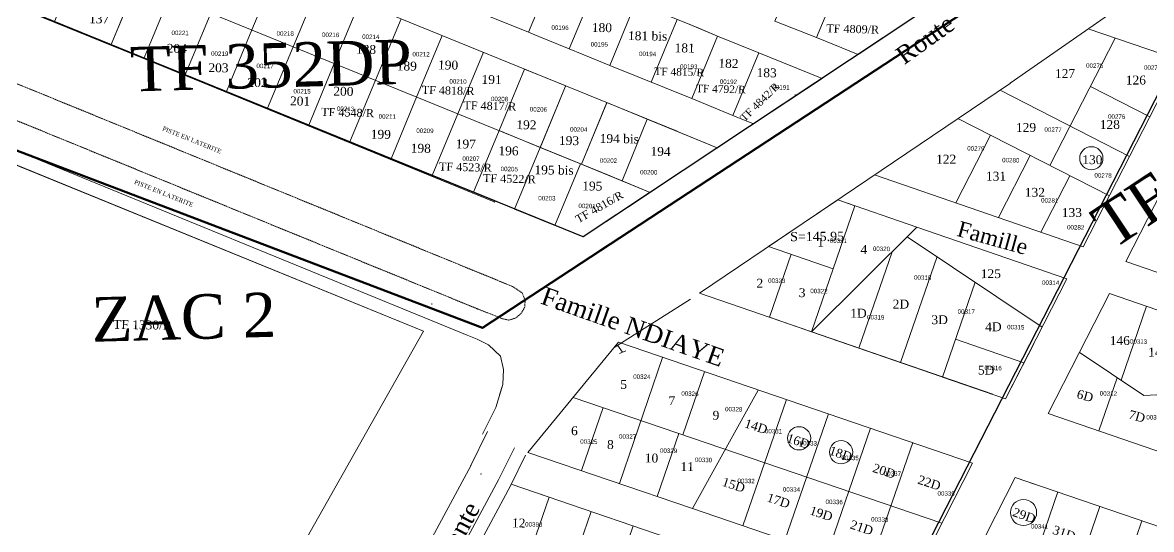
# Model space of a CAD drawing. Header units: metres. Extents: x 251686 to 255059, y 1627526 to 1631912.
# Drawn here: x 253093.8 to 253347.7, y 1631226 to 1631340 of the extents above; entities that cross this region are included whole.
import ezdxf
from ezdxf.enums import TextEntityAlignment as Align

# ---------------------------------------------------------------- set-up
doc = ezdxf.new("R2010")
doc.units = ezdxf.units.M
doc.header["$MEASUREMENT"] = 0
doc.linetypes.add('CACHE2', pattern=[0.004763, 0.003175, -0.001588])
for name, color, linetype, lineweight in [('1', 7, 'Continuous', 0), ('autoroute', 4, 'Continuous', 0), ('Cotation Surface', 1, 'Continuous', 0), ('LIGNE', 7, 'Continuous', 0), ('Numero_TF', 7, 'Continuous', 0), ('Réquisition', 240, 'Continuous', 0), ('TopoAlt', 3, 'Continuous', 0), ('TopoMat', 4, 'Continuous', 0)]:
    doc.layers.add(name, color=color, linetype=linetype, lineweight=lineweight)
for name, color, linetype in [('A_revoir_niveau_0', 7, 'Continuous'), ('limites_parcelles', 7, 'Continuous'), ('limites_sections', 7, 'Continuous'), ('limites_tf', 7, 'Continuous'), ('numero_lot', 7, 'Continuous'), ('numero_parcelle', 7, 'Continuous'), ('toponymie', 7, 'Continuous')]:
    doc.layers.add(name, color=color, linetype=linetype)
doc.styles.get("Standard").update_dxf_attribs({"font": 'txt.shx'})
doc.styles.add('Style-Arial', font='arial.ttf')

# ---------------------------------------------------------------- blocks, each defined once
blk = doc.blocks.new('TCPOINT_2_2')
at = {"color": 0}
blk.add_point((0, 0), dxfattribs=at)
at = {"layer": 'TopoAlt'}
blk.add_attdef('ALT', text='', height=0.0003, dxfattribs=at).set_placement((0.0001, -0.0001), align=Align.TOP_LEFT)
at = {"layer": 'TopoMat'}
blk.add_attdef('MAT', (0.000001, 0.000001), '', height=0.0003, dxfattribs=at)

msp = doc.modelspace()

# ---------------------------------------------------------------- linework, layer by layer
at = {"layer": '1', "color": 7, "flags": 128}
for points in [[(253267.603748, 1631323.630761), (253267.607514, 1631323.85573)], [(253185.856311, 1631276.617622), (253185.860078, 1631276.84259)]]:
    msp.add_lwpolyline(points, dxfattribs=at)
at = {"layer": 'A_revoir_niveau_0', "lineweight": 13}
for p, q in [((253225.268528, 1631289.899924), (253206.92766, 1631277.681102)), ((253244.067977, 1631277.798598), (253226.890419, 1631266.960024)), ((253228.720144, 1631265.868613), (253227.658023, 1631267.462675)), ((253228.100486, 1631265.621026), (253229.541829, 1631266.19692)), ((253198.434393, 1631248.035861), (253194.587583, 1631240.26187)), ((253204.439982, 1631244.389092), (253200.861492, 1631237.157346)), ((253206.975894, 1631242.749574), (253203.543432, 1631235.812938)), ((253194.695329, 1631240.470718), (253176.463371, 1631206.541168)), ((253200.861492, 1631237.157346), (253182.629534, 1631203.227796)), ((253203.725037, 1631236.179942), (253212.242542, 1631233.27269))]:
    msp.add_line(p, q, dxfattribs=at)
for p in [(253226.890419, 1631266.960024), (253228.397731, 1631267.911097), (253196.960135, 1631238.477608), (253196.960135, 1631238.477608)]:
    msp.add_point(p, dxfattribs=at)
at = {"layer": 'LIGNE', "color": 14, "linetype": 'CACHE2', "ltscale": 0.3, "flags": 128}
msp.add_lwpolyline([(253055.295315, 1631333.192503), (253196.234731, 1631275.592519), (253201.917094, 1631273.359281), (253203.282314, 1631273.08755), (253204.790951, 1631273.605832), (253206.034756, 1631274.691995), (253206.793465, 1631276.052187), (253206.850079, 1631277.549526), (253206.191064, 1631279.21621), (253204.164803, 1631280.598597), (253199.089414, 1631282.68706), (253058.158979, 1631340.354921)], dxfattribs=at)
at = {"layer": 'limites_parcelles', "color": 7, "lineweight": 0}
for p, q in [((253380.321346, 1631371.224337), (253315.964895, 1631326.418509)), ((253201.3792, 1631299.352609), (253045.021782, 1631363.114226)), ((253241.067314, 1631315.566588), (253132.661232, 1631359.773939)), ((253200.014043, 1631299.976789), (253076.43035, 1631350.233387)), ((253201.3792, 1631299.352609), (253077.795506, 1631349.609207)), ((253225.954176, 1631305.530358), (253126.907073, 1631345.921173)), ((253231.711437, 1631344.464725), (253225.870616, 1631330.403325)), ((253235.196399, 1631326.628765), (253241.048224, 1631340.719913)), ((253245.907987, 1631338.754435), (253242.983234, 1631339.943816)), ((253207.597364, 1631337.855048), (253209.933654, 1631336.902323)), ((253250.154633, 1631336.999732), (253245.907987, 1631338.754435)), ((253353.885396, 1631331.632064), (253333.448159, 1631338.590592)), ((253339.536117, 1631336.517747), (253324.880424, 1631307.86381)), ((253353.885396, 1631331.632064), (253332.373809, 1631289.57389)), ((253200.98601, 1631315.712226), (253206.740169, 1631329.564992)), ((253206.740169, 1631329.564992), (253215.999647, 1631325.789033)), ((253363.451583, 1631328.374942), (253341.921619, 1631286.28084)), ((253215.975152, 1631325.728967), (253210.245877, 1631311.936108)), ((253315.989562, 1631326.419809), (253246.063346, 1631279.145772)), ((253313.651549, 1631324.839182), (253342.788649, 1631309.936365)), ((253333.987743, 1631325.669897), (253347.342308, 1631318.839408)), ((253225.259903, 1631322.012756), (253219.505744, 1631308.15999)), ((253225.235019, 1631321.952849), (253219.505744, 1631308.15999)), ((253304.193151, 1631318.444775), (253338.234989, 1631301.033321)), ((253210.245877, 1631311.936108), (253200.98601, 1631315.712226)), ((253311.525858, 1631314.694299), (253303.730377, 1631299.453039)), ((253210.245877, 1631311.936108), (253204.491689, 1631298.08327)), ((253320.428902, 1631310.14064), (253313.278188, 1631296.159989)), ((253285.434921, 1631305.763161), (253332.373809, 1631289.57389)), ((253329.331946, 1631305.58698), (253322.825998, 1631292.866939)), ((253277.146168, 1631300.1595), (253294.964195, 1631294.014044)), ((253271.237788, 1631270.463081), (253281.01937, 1631298.823629)), ((253271.237788, 1631270.463081), (253294.962355, 1631294.014679)), ((253292.80005, 1631291.865678), (253323.124277, 1631271.485872)), ((253294.964195, 1631294.014044), (253328.694544, 1631282.380412)), ((253261.604757, 1631289.652636), (253276.128579, 1631284.643355)), ((253261.786112, 1631273.722974), (253266.676903, 1631287.903248)), ((253281.903782, 1631266.784369), (253289.386419, 1631288.479396)), ((253291.263514, 1631263.556187), (253299.479463, 1631287.377364)), ((253341.921619, 1631286.28084), (253370.56505, 1631276.401691)), ((253271.237788, 1631270.463081), (253283.100071, 1631282.23888)), ((253300.71703, 1631260.29566), (253308.067232, 1631281.606706)), ((253328.694544, 1631282.380412), (253314.897304, 1631255.404869)), ((253246.063346, 1631279.145772), (253312.00395, 1631256.40279)), ((253338.242355, 1631279.087362), (253324.445114, 1631252.111819)), ((253338.242355, 1631279.087362), (253404.12253, 1631256.365221)), ((253340.867279, 1631259.561447), (253346.606782, 1631276.202462)), ((253271.239628, 1631270.462447), (253261.786112, 1631273.722974)), ((253271.237788, 1631270.463081), (253314.897304, 1631255.404869)), ((253227.831663, 1631268.104311), (253207.472953, 1631243.353858)), ((253307.486608, 1631240.915949), (253227.831663, 1631268.104311)), ((253319.036476, 1631263.497532), (253303.651505, 1631268.803824)), ((253321.227661, 1631267.781606), (253314.897304, 1631255.404869)), ((253228.049105, 1631236.330667), (253237.739945, 1631264.722349)), ((253331.481632, 1631265.869198), (253345.980838, 1631256.124811)), ((253345.982589, 1631256.12901), (253331.48312, 1631265.872108)), ((253242.358419, 1631247.296228), (253247.203839, 1631261.492069)), ((253314.897304, 1631255.404869), (253300.71703, 1631260.29566)), ((253312.00395, 1631256.40279), (253300.71703, 1631260.29566)), ((253335.879848, 1631248.167968), (253340.009862, 1631260.142458)), ((253244.473651, 1631230.727518), (253259.2888, 1631257.367149)), ((253345.982589, 1631256.12901), (253397.781757, 1631258.706318)), ((253217.647725, 1631255.723512), (253300.59328, 1631227.438493)), ((253255.831708, 1631226.85434), (253265.61335, 1631255.21506)), ((253219.5316, 1631239.237919), (253224.37702, 1631253.43376)), ((253265.296584, 1631223.626751), (253275.078226, 1631251.98747)), ((253324.445114, 1631252.111819), (253398.670542, 1631226.511392)), ((253274.76146, 1631220.399161), (253284.543102, 1631248.759881)), ((253236.56661, 1631233.423415), (253241.41203, 1631247.619256)), ((253284.226336, 1631217.171572), (253294.007978, 1631245.532291)), ((253207.472953, 1631243.353858), (253244.472254, 1631230.725007)), ((253307.495347, 1631240.933003), (253293.691212, 1631213.943982)), ((253203.725037, 1631236.179942), (253290.002111, 1631206.73127)), ((253317.059349, 1631237.671611), (253303.255215, 1631210.68259)), ((253317.059349, 1631237.671611), (253417.313423, 1631203.484264)), ((253317.059349, 1631237.671611), (253321.389688, 1631236.194935)), ((253203.543432, 1631235.812938), (253185.272175, 1631201.807779)), ((253326.631329, 1631234.44431), (253316.849687, 1631206.083591)), ((253212.242542, 1631233.27269), (253207.397122, 1631219.076849)), ((253336.084844, 1631231.183783), (253326.303203, 1631202.823063)), ((253221.706436, 1631230.04241), (253216.861016, 1631215.846569)), ((253244.473651, 1631230.727518), (253293.691212, 1631213.943982)), ((253231.17033, 1631226.81213), (253226.32491, 1631212.616289)), ((253345.54972, 1631227.956193), (253335.756718, 1631199.562536))]:
    msp.add_line(p, q, dxfattribs=at)
at = {"layer": 'limites_parcelles', "color": 7, "linetype": 'Continuous', "lineweight": 0}
for p, q in [((253089.106525, 1631309.337039), (253183.972533, 1631270.592329)), ((253089.113923, 1631309.347314), (253183.973571, 1631270.592275))]:
    msp.add_line(p, q, dxfattribs=at)
at = {"layer": 'limites_parcelles', "color": 7, "lineweight": 0, "flags": 128}
for points in [[(253444.55994, 1631440.934407), (253219.887347, 1631291.804423)], [(253148.348535, 1631418.395024), (253113.745021, 1631335.089301)], [(253132.661232, 1631359.773939), (253121.152914, 1631332.068407)], [(253268.802015, 1631354.337148), (253270.558777, 1631353.607424), (253278.170954, 1631350.527171), (253272.414328, 1631336.673601), (253263.002817, 1631340.375953), (253268.802015, 1631354.337148)], [(253199.898705, 1631299.691505), (253076.431388, 1631350.233332)], [(253151.180967, 1631352.221702), (253145.426808, 1631338.368936)], [(253278.170954, 1631350.527171), (253296.978909, 1631342.975165), (253281.743955, 1631332.862723), (253272.414328, 1631336.673601), (253278.170954, 1631350.527171)], [(253160.440834, 1631348.445584), (253154.686675, 1631334.592818)], [(253169.700701, 1631344.669465), (253163.946542, 1631330.816699)], [(253231.711437, 1631344.464725), (253242.983234, 1631339.943816), (253250.154633, 1631336.999732), (253244.315042, 1631322.938044), (253225.870616, 1631330.403325), (253231.711437, 1631344.464725)], [(253136.166941, 1631342.145054), (253130.412782, 1631328.292289)], [(253178.960568, 1631340.893347), (253173.206409, 1631327.040581)], [(253145.426808, 1631338.368936), (253139.672649, 1631324.51617)], [(253188.220435, 1631337.117229), (253182.466276, 1631323.264463)], [(253250.154633, 1631336.999732), (253259.39022, 1631333.208234), (253253.550729, 1631319.146785), (253244.315042, 1631322.938044), (253250.154633, 1631336.999732)], [(253154.686675, 1631334.592818), (253148.932516, 1631320.740052)], [(253197.480302, 1631333.34111), (253191.726143, 1631319.488345)], [(253259.39022, 1631333.208234), (253273.622548, 1631327.472011), (253258.228539, 1631317.253995), (253253.550729, 1631319.146785), (253259.39022, 1631333.208234)], [(253121.152914, 1631332.068407), (253210.840956, 1631295.494072)], [(253163.946542, 1631330.816699), (253158.192383, 1631316.963934)], [(253197.255679, 1631247.448854), (253200.247226, 1631253.424304), (253201.846996, 1631258.593755), (253202.027439, 1631262.018507), (253201.319831, 1631264.961026), (253198.653202, 1631267.569781), (253196.046692, 1631268.800525), (253193.835927, 1631269.733528), (253053.141196, 1631327.309977)], [(253206.740169, 1631329.564992), (253200.98601, 1631315.712226)], [(253173.206409, 1631327.040581), (253167.45225, 1631313.187815)], [(253215.975152, 1631325.728967), (253210.220993, 1631311.876201)], [(253182.466276, 1631323.264463), (253176.712117, 1631309.411697)], [(253225.259903, 1631322.012756), (253234.321377, 1631318.317293), (253228.657636, 1631304.427903), (253219.505744, 1631308.15999), (253225.259903, 1631322.012756)], [(253191.726143, 1631319.488345), (253185.971984, 1631305.635579)], [(253234.321464, 1631318.317505), (253250.066469, 1631311.836292), (253235.00545, 1631301.839302), (253228.657636, 1631304.427903), (253234.321464, 1631318.317505)], [(253236.550267, 1631317.408613), (253250.066469, 1631311.836292)], [(253200.98601, 1631315.712226), (253195.231851, 1631301.85946)], [(253210.245877, 1631311.936108), (253219.294464, 1631308.246149), (253213.546384, 1631294.406682), (253204.491843, 1631298.083643), (253210.245877, 1631311.936108)], [(253219.294464, 1631308.246149), (253235.00545, 1631301.839302), (253219.887347, 1631291.804423), (253213.546384, 1631294.406682), (253219.294464, 1631308.246149)], [(253277.146168, 1631300.1595), (253281.01937, 1631298.823629), (253276.128579, 1631284.643355), (253261.604757, 1631289.652636), (253277.146168, 1631300.1595)], [(253156.847618, 1631222.574732), (253183.973571, 1631270.592275)]]:
    msp.add_lwpolyline(points, dxfattribs=at)
for points in [[(253198.477815, 1631341.573945), (253207.597364, 1631337.855048), (253207.614418, 1631337.848094), (253213.447885, 1631351.891789), (253204.307602, 1631355.608781), (253198.477815, 1631341.573945)], [(253209.933654, 1631336.902323), (253216.745666, 1631334.124425), (253222.582811, 1631348.176976), (253213.447885, 1631351.891789), (253207.614418, 1631337.848094), (253209.933654, 1631336.902323)], [(253222.582811, 1631348.176976), (253216.745666, 1631334.124425), (253219.671028, 1631332.93148), (253225.870616, 1631330.403325), (253231.711437, 1631344.464725), (253225.509352, 1631346.986868), (253222.582811, 1631348.176976)]]:
    msp.add_lwpolyline(points, close=True, dxfattribs=at)
at = {"layer": 'limites_parcelles', "color": 7, "linetype": 'Continuous', "lineweight": 0, "flags": 128}
msp.add_lwpolyline([(253201.13075, 1631256.2793), (253201.846996, 1631258.593755), (253202.027439, 1631262.018507), (253201.319831, 1631264.961026), (253198.653202, 1631267.569781), (253196.046692, 1631268.800525), (253193.835927, 1631269.733528), (253053.141196, 1631327.309977)], dxfattribs=at)
at = {"layer": 'limites_parcelles', "color": 7, "lineweight": 0}
msp.add_3dface([(253113.745021, 1631335.089302), (253119.289595, 1631348.437505), (253106.541165, 1631353.636238), (253100.996592, 1631340.288037)], dxfattribs=at)
at = {"layer": 'limites_sections', "color": 112, "linetype": 'Continuous', "lineweight": 40, "flags": 128}
for points in [[(253098.7298, 1631912.4498), (253659.0228, 1631648.0069), (253696.537777, 1631631.552986), (253674.590697, 1631377.408104), (253581.644615, 1631387.171054), (253494.993744, 1631402.644051), (253481.695012, 1631407.083897), (253456.97, 1631424.24), (253416.952786, 1631422.235841), (253397.015191, 1631407.238072), (253325.36771, 1631355.405241), (253197.294172, 1631271.365351), (253042.666678, 1631330.256564), (252851.717347, 1631406.469487), (252982.4701, 1631682.9759), (252993.7572, 1631687.3199), (253010.694, 1631729.9757), (253066.3854, 1631842.8952), (253098.7298, 1631912.4498)], [(253674.590697, 1631377.408104), (253674.590697, 1631377.408104), (253646.244957, 1631234.319701), (253623.83294, 1631051.575567), (253609.133378, 1630987.020807), (253440.819697, 1630955.12805), (253435.967436, 1630934.255873), (253410.924755, 1630940.010543), (253397.397847, 1630905.717981), (253240.051375, 1630964.260416), (253159.014814, 1630953.400816), (252902.302406, 1631004.373492), (252917.511762, 1631033.512299), (252933.615556, 1631071.636486), (253042.666678, 1631330.256564), (253197.294172, 1631271.365351), (253325.36771, 1631355.405241), (253397.015191, 1631407.238072), (253416.952786, 1631422.235841), (253456.97, 1631424.24), (253481.6913, 1631407.086037), (253494.993744, 1631402.644051), (253581.47345, 1631387.191228), (253674.590697, 1631377.408104)]]:
    msp.add_lwpolyline(points, close=True, dxfattribs=at)
at = {"layer": 'limites_tf', "color": 5, "linetype": 'Continuous', "lineweight": 30, "flags": 128}
msp.add_lwpolyline([(253338.793565, 1631549.761716), (253444.564018, 1631440.933943), (253219.888387, 1631291.800846), (253075.065726, 1631350.867024), (253164.363276, 1631533.677353), (253257.358973, 1631541.716111), (253257.895576, 1631534.547621), (253271.390438, 1631536.173037), (253265.299981, 1631542.421583), (253338.793565, 1631549.761716)], close=True, dxfattribs=at)
at = {"layer": 'numero_lot', "color": 7, "linetype": 'Continuous', "lineweight": 0}
for centre, radius in [((253334.186296, 1631309.500055), 2.610339), ((253268.466828, 1631246.509342), 2.610339), ((253277.912354, 1631243.376229), 2.610339), ((253318.943064, 1631229.81454), 2.937673)]:
    msp.add_circle(centre, radius, dxfattribs=at)
at = {"layer": 'Réquisition', "color": 3, "linetype": 'Continuous', "lineweight": 30, "flags": 128}
msp.add_lwpolyline([(252787.343625, 1631264.56264), (252785.572183, 1631266.590507), (252919.674873, 1631550.181121), (253390.595759, 1631404.867731), (253306.193636, 1631240.01125), (253168.722063, 1630971.496611), (253153.603716, 1630907.489782), (253094.073842, 1630867.539945), (253056.732748, 1630885.562411), (253022.258657, 1630902.199277), (252999.275854, 1630926.564021), (252977.697687, 1631019.616696), (252971.268182, 1631047.344717), (252936.0215, 1631044.607453), (252827.135677, 1631095.210585), (252828.797528, 1631106.779087), (252825.943503, 1631119.504897), (252825.169732, 1631185.881846), (252815.531298, 1631221.343829), (252787.343625, 1631264.56264)], close=True, dxfattribs=at)

# ---------------------------------------------------------------- block references
at = {"layer": 'autoroute', "color": 7, "xscale": 1000, "yscale": 1000, "zscale": 1000, "rotation": 359.0408}
for p in [(253199.897668, 1631299.69156), (253183.972533, 1631270.592329)]:
    msp.add_blockref('TCPOINT_2_2', p, dxfattribs=at)

# ---------------------------------------------------------------- texts
at = {"layer": 'Cotation Surface', "lineweight": 40, "insert": (253272.51683, 1631291.890744), "char_height": 2.0744, "attachment_point": 5, "rotation": 0.27748462, "line_spacing_factor": 0.6}
msp.add_mtext('\\fTimes New Roman|b0|i0|c00|p23;S=145.95', dxfattribs=at)
at = {"layer": 'numero_lot', "color": 7, "linetype": 'Continuous', "lineweight": 0, "char_height": 2, "line_spacing_factor": 0.6}
for s, insert, attachment_point, rotation in [('\\fTimes New Roman|b0|i0|c00|p23;137', (253111.070482, 1631340.850815), 5, 359.17307872), ('\\fTimes New Roman|b0|i0|c00|p23;180', (253224.129119, 1631338.87484), 5, 359.17307872), ('\\fTimes New Roman|b0|i0|c00|p23;181 bis', (253234.404909, 1631337.01268), 5, 359.17307872), ('\\fTimes New Roman|b0|i0|c00|p23;204', (253128.532052, 1631334.19201), 5, 359.17307872), ('\\fTimes New Roman|b0|i0|c00|p23;188', (253171.075865, 1631333.979068), 5, 359.17307872), ('\\fTimes New Roman|b0|i0|c00|p23;181', (253242.739574, 1631334.301247), 5, 359.17307872), ('\\fTimes New Roman|b0|i0|c00|p23;203', (253137.901856, 1631329.84516), 5, 359.17307872), ('\\fTimes New Roman|b0|i0|c00|p23;189', (253180.253775, 1631330.23954), 5, 359.17307872), ('\\fTimes New Roman|b0|i0|c00|p23;190', (253189.541283, 1631330.465938), 5, 359.17307872), ('\\fTimes New Roman|b0|i0|c00|p23;190', (253189.541283, 1631330.465938), 5, 359.17307872), ('\\fTimes New Roman|b0|i0|c00|p23;182', (253252.584827, 1631330.833322), 5, 359.17307872), ('\\fTimes New Roman|b0|i0|c00|p23;202', (253146.684211, 1631326.509538), 5, 359.17307872), ('\\fTimes New Roman|b0|i0|c00|p23;191', (253199.31898, 1631327.195622), 5, 359.17307872), ('\\fTimes New Roman|b0|i0|c00|p23;183', (253261.176861, 1631328.731504), 5, 359.17307872), ('\\fTimes New Roman|b0|i0|c00|p23;127', (253326.018627, 1631327.553944), 7, 0.29392859), ('\\fTimes New Roman|b0|i0|c00|p23;126', (253341.944035, 1631326.052462), 7, 0.29392859), ('\\fTimes New Roman|b0|i0|c00|p23;126', (253341.944035, 1631326.052462), 7, 0.29392859), ('\\fTimes New Roman|b0|i0|c00|p23;200', (253165.993212, 1631324.546475), 5, 359.17307872), ('\\fTimes New Roman|b0|i0|c00|p23;201', (253156.257592, 1631322.360299), 5, 359.17307872), ('\\fTimes New Roman|b0|i0|c00|p23;192', (253207.156454, 1631317.015841), 5, 359.17307872), ('\\fTimes New Roman|b0|i0|c00|p23;129', (253317.235515, 1631315.388813), 7, 0.29392859), ('\\fTimes New Roman|b0|i0|c00|p23;128', (253336.089594, 1631316.060449), 7, 0.29392859), ('\\fTimes New Roman|b0|i0|c00|p23;199', (253174.412686, 1631314.881237), 5, 359.17307872), ('\\fTimes New Roman|b0|i0|c00|p23;194 bis', (253228.02811, 1631313.886196), 5, 359.17307872), ('\\fTimes New Roman|b0|i0|c00|p23;198', (253183.398586, 1631311.743244), 5, 359.17307872), ('\\fTimes New Roman|b0|i0|c00|p23;197', (253193.520011, 1631312.70302), 5, 359.17307872), ('\\fTimes New Roman|b0|i0|c00|p23;196', (253203.120572, 1631311.160866), 5, 359.17307872), ('\\fTimes New Roman|b0|i0|c00|p23;193', (253216.738518, 1631313.468145), 5, 359.17307872), ('\\fTimes New Roman|b0|i0|c00|p23;194', (253237.314813, 1631311.023885), 5, 359.17307872), ('\\fTimes New Roman|b0|i0|c00|p23;122', (253299.280248, 1631308.287907), 7, 0.29392859), ('\\fTimes New Roman|b0|i0|c00|p23;130', (253332.15245, 1631308.144474), 7, 0.29392859), ('\\fTimes New Roman|b0|i0|c00|p23;195 bis', (253213.362283, 1631306.838342), 5, 359.17307872), ('\\fTimes New Roman|b0|i0|c00|p23;131', (253310.494435, 1631304.439208), 7, 0.29392859), ('\\fTimes New Roman|b0|i0|c00|p23;195', (253221.970869, 1631303.247169), 5, 359.17307872), ('\\fTimes New Roman|b0|i0|c00|p23;132', (253319.231615, 1631300.799166), 7, 0.29392859), ('\\fTimes New Roman|b0|i0|c00|p23;133', (253327.550792, 1631296.260224), 7, 0.29392859), ('\\fTimes New Roman|b0|i0|c00|p23;1', (253272.561236, 1631289.64527), 7, 359.1796687), ('\\fTimes New Roman|b0|i0|c00|p23;4', (253282.271501, 1631288.008137), 7, 359.1796687), ('\\fTimes New Roman|b0|i0|c00|p23;125', (253309.327237, 1631282.499982), 7, 0.29392859), ('\\fTimes New Roman|b0|i0|c00|p23;2', (253258.865718, 1631280.403948), 7, 359.1796687), ('\\fTimes New Roman|b0|i0|c00|p23;3', (253268.381904, 1631278.247988), 7, 359.1796687), ('\\fTimes New Roman|b0|i0|c00|p23;2D', (253289.519979, 1631275.689074), 7, 0.29392859), ('\\fTimes New Roman|b0|i0|c00|p23;1D', (253279.978485, 1631273.631387), 7, 0.29392859), ('\\fTimes New Roman|b0|i0|c00|p23;3D', (253298.233244, 1631272.148659), 7, 0.29392859), ('\\fTimes New Roman|b0|i0|c00|p23;4D', (253310.324598, 1631270.585433), 7, 0.29392859), ('\\fTimes New Roman|b0|i0|c00|p23;146', (253338.332875, 1631267.459625), 7, 0.29392859), ('\\fTimes New Roman|b0|i0|c00|p23;147', (253346.974689, 1631264.907672), 7, 0.29392859), ('\\fTimes New Roman|b0|i0|c00|p23;5D', (253308.700283, 1631260.815007), 7, 0.29392859), ('\\fTimes New Roman|b0|i0|c00|p23;5', (253229.017066, 1631258.612237), 5, 359.1796687), ('\\fTimes New Roman|b0|i0|c00|p23;6D', (253330.731232, 1631255.571724), 7, 344.58769868), ('\\fTimes New Roman|b0|i0|c00|p23;7', (253239.868087, 1631254.983395), 5, 359.1796687), ('\\fTimes New Roman|b0|i0|c00|p23;9', (253249.770804, 1631251.668517), 5, 359.1796687), ('\\fTimes New Roman|b0|i0|c00|p23;7D', (253342.399001, 1631250.989665), 7, 344.58769868), ('\\fTimes New Roman|b0|i0|c00|p23;6', (253217.940847, 1631248.196774), 5, 359.1796687), ('\\fTimes New Roman|b0|i0|c00|p23;14D', (253256.018289, 1631249.03537), 7, 341.98632849), ('\\fTimes New Roman|b0|i0|c00|p23;8', (253226.039733, 1631245.085123), 5, 359.1796687), ('\\fTimes New Roman|b0|i0|c00|p23;16D', (253265.504225, 1631245.692584), 7, 341.98632849), ('\\fTimes New Roman|b0|i0|c00|p23;18D', (253275.037192, 1631242.869964), 7, 341.98632849), ('\\fTimes New Roman|b0|i0|c00|p23;10', (253235.284302, 1631242.068187), 5, 359.1796687), ('\\fTimes New Roman|b0|i0|c00|p23;11', (253243.302444, 1631240.142386), 5, 359.1796687), ('\\fTimes New Roman|b0|i0|c00|p23;20D', (253284.81406, 1631238.968881), 7, 341.98632849), ('\\fTimes New Roman|b0|i0|c00|p23;15D', (253250.966275, 1631235.854524), 7, 341.98632849), ('\\fTimes New Roman|b0|i0|c00|p23;22D', (253294.96405, 1631236.358445), 7, 341.98632849), ('\\fTimes New Roman|b0|i0|c00|p23;17D', (253261.055674, 1631232.339347), 7, 341.98632849), ('\\fTimes New Roman|b0|i0|c00|p23;19D', (253270.656287, 1631229.414573), 7, 341.98632849), ('\\fTimes New Roman|b0|i0|c00|p23;29D', (253316.288073, 1631229.07124), 7, 340.68217334), ('\\fTimes New Roman|b0|i0|c00|p23;12', (253205.419899, 1631227.457515), 5, 359.1796687), ('\\fTimes New Roman|b0|i0|c00|p23;21D', (253279.769784, 1631226.279046), 7, 341.98632849), ('\\fTimes New Roman|b0|i0|c00|p23;31D', (253325.273127, 1631225.080432), 7, 340.68217334)]:
    msp.add_mtext(s, dxfattribs=dict(at, insert=insert, attachment_point=attachment_point, rotation=rotation))
at = {"layer": 'numero_parcelle', "color": 5, "lineweight": 0, "style": 'Style-Arial'}
for s, p in [('00275', (253333.021602, 1631330.873838)), ('00274', (253346.035273, 1631330.439424)), ('00276', (253337.949624, 1631319.419344)), ('00277', (253323.658439, 1631316.485007)), ('00279', (253306.285501, 1631312.256762)), ('00280', (253314.137287, 1631309.609416)), ('00278', (253334.892181, 1631306.179199)), ('00281', (253322.89995, 1631300.556352)), ('00282', (253328.736366, 1631294.503103)), ('00321', (253275.381944, 1631291.488408)), ('00320', (253285.06121, 1631289.676988)), ('00323', (253261.522517, 1631282.494769)), ('00318', (253294.319839, 1631283.206096)), ('00314', (253323.101073, 1631282.047922)), ('00322', (253270.99841, 1631280.168095)), ('00319', (253283.781323, 1631274.27816)), ('00317', (253304.132296, 1631275.574078)), ('00315', (253315.266051, 1631272.04373)), ('00313', (253342.870997, 1631268.82165)), ('00316', (253310.1779, 1631262.871183)), ('00324', (253231.178805, 1631260.913123)), ('00326', (253241.993975, 1631257.088804)), ('00312', (253336.087191, 1631257.134598)), ('00328', (253251.838697, 1631253.596348)), ('00310', (253346.560397, 1631251.756949)), ('00331', (253260.78415, 1631248.650457)), ('00325', (253219.255669, 1631246.308444)), ('00327', (253227.971564, 1631247.441302)), ('00329', (253237.192339, 1631244.257642)), ('00333', (253268.621411, 1631245.945324)), ('00330', (253245.046041, 1631242.192171)), ('00335', (253278.009091, 1631242.642925)), ('00337', (253287.512417, 1631239.121885)), ('00332', (253254.620615, 1631237.460845)), ('00334', (253264.821148, 1631235.540993)), ('00339', (253299.605033, 1631234.628339)), ('00336', (253274.428226, 1631232.73847)), ('00338', (253284.673724, 1631228.786533)), ('00393', (253206.870272, 1631227.670043)), ('00341', (253320.620688, 1631227.22985))]:
    msp.add_text(s, height=1, rotation=358.92, dxfattribs=at).set_placement(p, align=Align.TOP_LEFT)
at = {"layer": 'numero_parcelle', "color": 5, "lineweight": 0, "char_height": 1, "attachment_point": 1, "rotation": 359.23249986, "line_spacing_factor": 0.6}
for s, insert in [('\\fArial|b0|i0|c00|p39;00221', (253127.342585, 1631338.23463)), ('\\fArial|b0|i0|c00|p39;00218', (253150.971946, 1631338.08873)), ('\\fArial|b0|i0|c00|p39;00216', (253161.182163, 1631337.796932)), ('\\fArial|b0|i0|c00|p39;00196', (253212.780228, 1631339.397914)), ('\\fArial|b0|i0|c00|p39;00214', (253170.225499, 1631337.359235)), ('\\fArial|b0|i0|c00|p39;00195', (253221.615192, 1631335.646223)), ('\\fArial|b0|i0|c00|p39;00219', (253136.24006, 1631333.565858)), ('\\fArial|b0|i0|c00|p39;00212', (253181.520552, 1631333.438196)), ('\\fArial|b0|i0|c00|p39;00194', (253232.466153, 1631333.499422)), ('\\fArial|b0|i0|c00|p39;00217', (253146.450278, 1631330.793775)), ('\\fArial|b0|i0|c00|p39;00193', (253241.71786, 1631330.66481)), ('\\fArial|b0|i0|c00|p39;00210', (253189.834587, 1631327.310433)), ('\\fArial|b0|i0|c00|p39;00192', (253250.636173, 1631327.246602)), ('\\fArial|b0|i0|c00|p39;00215', (253154.764312, 1631325.103709)), ('\\fArial|b0|i0|c00|p39;00191', (253262.471691, 1631325.996038)), ('\\fArial|b0|i0|c00|p39;00208', (253199.169643, 1631323.371157)), ('\\fArial|b0|i0|c00|p39;00213', (253164.536949, 1631321.164433)), ('\\fArial|b0|i0|c00|p39;00206', (253207.921258, 1631321.036771)), ('\\fArial|b0|i0|c00|p39;00211', (253173.935819, 1631319.431881)), ('\\fArial|b0|i0|c00|p39;00209', (253182.395714, 1631316.2221)), ('\\fArial|b0|i0|c00|p39;00204', (253216.964594, 1631316.513899)), ('\\fArial|b0|i0|c00|p39;00207', (253192.751792, 1631309.948438)), ('\\fArial|b0|i0|c00|p39;00202', (253223.674166, 1631309.510741)), ('\\fArial|b0|i0|c00|p39;00205', (253201.357547, 1631307.614052)), ('\\fArial|b0|i0|c00|p39;00200', (253232.717501, 1631306.884557)), ('\\fArial|b0|i0|c00|p39;00203', (253209.817442, 1631301.048592)), ('\\fArial|b0|i0|c00|p39;00201', (253218.860777, 1631299.297803))]:
    msp.add_mtext(s, dxfattribs=dict(at, insert=insert))
at = {"layer": 'numero_tf', "color": 4, "linetype": 'Continuous', "lineweight": 0, "width": 658.5059, "attachment_point": 1}
for s, insert, char_height, rotation in [('\\fTimes New Roman|b0|i0|c00|p23;TF 4809/R', (253274.628033, 1631339.634033), 1.8, 358.47512221), ('\\fTimes New Roman|b0|i0|c00|p23;TF 4815/R', (253235.937894, 1631329.934473), 1.7, 358.47512221), ('\\fTimes New Roman|b0|i0|c00|p23;TF 4818/R', (253183.638188, 1631325.816029), 1.8, 358.47512221), ('\\fTimes New Roman|b0|i0|c00|p23;TF 4792/R', (253245.301134, 1631326.08354), 1.7, 358.47512221), ('\\fTimes New Roman|b0|i0|c00|p23;TF 4842/R', (253255.024574, 1631318.840501), 1.7, 44.51532245), ('\\fTimes New Roman|b0|i0|c00|p23;TF 4817/R', (253193.023199, 1631322.347315), 1.8, 358.47512221), ('\\fTimes New Roman|b0|i0|c00|p23;TF 4548/R', (253161.046688, 1631320.853231), 1.8, 358.47512221), ('\\fTimes New Roman|b0|i0|c00|p23;TF 4523/R', (253187.530259, 1631308.563803), 1.8, 358.47512221), ('\\fTimes New Roman|b0|i0|c00|p23;TF 4522/R', (253197.426177, 1631305.964679), 1.8, 358.47512221), ('\\fTimes New Roman|b0|i0|c00|p23;TF 4816/R', (253217.949089, 1631296.409531), 1.8, 29.5635188)]:
    msp.add_mtext(s, dxfattribs=dict(at, insert=insert, char_height=char_height, rotation=rotation))
at = {"layer": 'numero_tf', "color": 4, "linetype": 'Continuous', "lineweight": 0, "insert": (253114.200923, 1631271.113218), "char_height": 2, "attachment_point": 7, "rotation": 359.04082397, "line_spacing_factor": 0.6}
msp.add_mtext('\\fTimes New Roman|b0|i0|c00|p23;TF 1330/R', dxfattribs=at)
at = {"layer": 'toponymie', "lineweight": 13, "attachment_point": 7, "line_spacing_factor": 0.6}
for s, insert, char_height, rotation in [('\\fTimes New Roman|b0|i0|c00|p23;Route   Existante', (253292.141106, 1631330.385153), 4, 35.67082787), ('\\fTimes New Roman|b0|i0|c00|p23;Famille ', (253303.735248, 1631292.031304), 3.5, 344.46024438), ('\\fTimes New Roman|b0|i0|c00|p23;Famille NDIAYE', (253210.090117, 1631276.825008), 4, 340.56130637), ('\\fTimes New Roman|b0|i0|c00|p23;Route   Existante', (253177.267526, 1631194.230348), 4, 61.73150721)]:
    msp.add_mtext(s, dxfattribs=dict(at, insert=insert, char_height=char_height, rotation=rotation))
at = {"layer": 'toponymie', "color": 252, "lineweight": 13, "char_height": 10, "attachment_point": 7, "line_spacing_factor": 0.6}
for s, insert, rotation in [('\\fTimes New Roman|b0|i0|c00|p23;TF 352DP', (253118.182169, 1631324.370254), 1.60391867), ('\\fTimes New Roman|b0|i0|c00|p23;TF 352DP', (253338.962804, 1631288.630176), 33.57911658), ('\\fTimes New Roman|b0|i0|c00|p23;ZAC 2', (253109.463175, 1631268.058647), 1.60391867)]:
    msp.add_mtext(s, dxfattribs=dict(at, insert=insert, rotation=rotation))
at = {"layer": 'toponymie', "color": 120, "lineweight": 0, "char_height": 1, "width": 658.5059, "attachment_point": 1, "rotation": 338.02610164}
for insert in [(253125.567251, 1631316.749436), (253125.567251, 1631316.749436), (253125.567251, 1631316.749436), (253125.567251, 1631316.749436), (253125.567251, 1631316.749436), (253125.567251, 1631316.749436), (253125.568289, 1631316.749382), (253119.227077, 1631304.725729), (253119.227077, 1631304.725729), (253119.227077, 1631304.725729), (253119.227077, 1631304.725729), (253119.227077, 1631304.725729), (253119.227077, 1631304.725729), (253119.228115, 1631304.725674)]:
    msp.add_mtext('\\fTimes New Roman|b0|i0|c00|p23;PISTE EN LATERITE', dxfattribs=dict(at, insert=insert))

doc.saveas('drawing.dxf')
